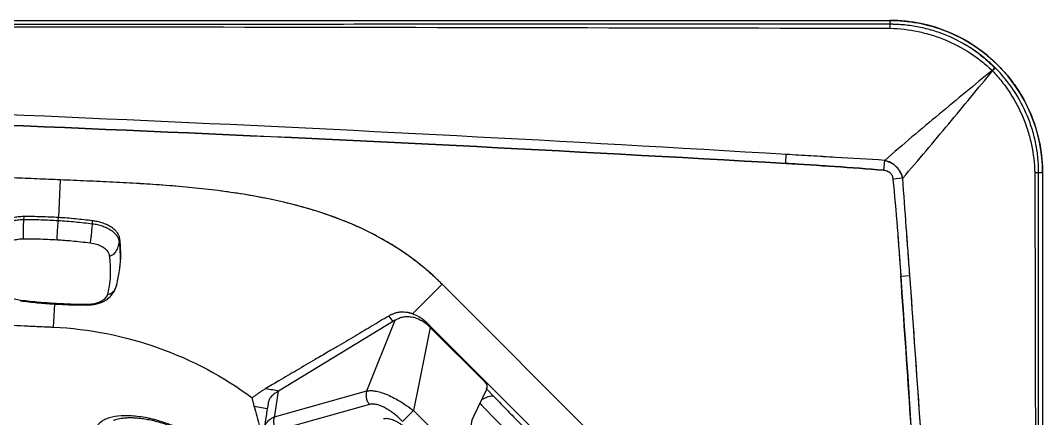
# Model space of a CAD drawing. Extents: x 398 to 508, y 623 to 782.
# Drawn here: x 488.66 to 508.08, y 727.05 to 734.62 of the extents above; entities that cross this region are included whole.
import ezdxf

# ---------------------------------------------------------------- set-up
doc = ezdxf.new("R2010")
doc.units = 0
doc.header["$MEASUREMENT"] = 0
doc.layers.add('GEOMETRY', color=2, linetype='Continuous', lineweight=25)

msp = doc.modelspace()

# ---------------------------------------------------------------- linework, layer by layer
at = {"layer": 'GEOMETRY'}
for p, q in [((400.975, 734.621), (505.179, 734.621)), ((505.179, 734.621), (505.179, 734.548)), ((503.2, 731.903), (503.21, 732.074)), ((505.064, 731.775), (505.079, 731.962)), ((508.077, 731.723), (508.003, 731.723)), ((508.077, 731.723), (508.003, 731.723)), ((508.077, 731.723), (508.077, 646.519)), ((489.419, 731.591), (489.385, 730.875)), ((505.421, 731.624), (505.235, 731.606)), ((488.732, 730.894), (488.719, 730.894)), ((488.728, 730.832), (488.732, 730.894)), ((489.381, 730.813), (489.385, 730.875)), ((490.031, 730.752), (490.035, 730.813)), ((490.049, 730.812), (490.035, 730.813)), ((490.543, 730.418), (490.55, 730.477)), ((490.549, 729.903), (490.556, 729.963)), ((490.492, 729.595), (490.549, 729.903)), ((505.385, 729.762), (505.557, 729.774)), ((490.486, 729.578), (490.492, 729.595)), ((496.672, 729.608), (496.109, 729.045)), ((503.064, 723.216), (496.672, 729.608)), ((489.308, 729.232), (489.287, 728.793)), ((495.659, 729.004), (495.734, 728.898)), ((495.783, 728.928), (493.563, 727.574)), ((495.244, 727.58), (495.783, 728.928)), ((496.421, 728.839), (502.295, 722.965)), ((496.421, 728.839), (496.478, 728.758)), ((496.448, 728.788), (496.236, 727.742)), ((497.496, 727.743), (496.448, 728.788)), ((496.236, 727.742), (496.127, 727.206)), ((493.488, 727.085), (495.244, 727.58)), ((493.492, 727.114), (493.563, 727.574)), ((497.519, 727.619), (497.266, 727.096)), ((497.518, 727.617), (497.656, 727.474)), ((493.351, 727.24), (493.105, 727.287)), ((495.29, 727.323), (493.534, 726.829)), ((493.488, 727.085), (493.492, 727.114)), ((496.127, 727.206), (500.659, 722.687))]:
    msp.add_line(p, q, dxfattribs=at)
at = {"layer": 'GEOMETRY', "flags": 128}
for points in [[(497.656, 727.474), (497.635, 727.48), (497.609, 727.48), (497.578, 727.475), (497.542, 727.465), (497.502, 727.45), (497.459, 727.43), (497.416, 727.408)], [(497.387, 727.347), (497.422, 727.31), (497.717, 727.005), (498.014, 726.698), (498.313, 726.391), (498.313, 726.391), (498.313, 726.391)]]:
    msp.add_lwpolyline(points, dxfattribs=at)
at = {"layer": 'GEOMETRY'}
for centre, radius, start, end in [((505.179, 731.723), 2.898, 0, 90), ((504.526, 734.477), 0.657, 359.5599, 6.1938), ((507.712, 733.085), 0.834, 130.1484, 135.4299), ((506.527, 734.27), 0.854, 314.577, 319.7321), ((507.933, 731.091), 0.636, 83.6696, 90.4415)]:
    msp.add_arc(centre, radius, start, end, dxfattribs=at)
for centre, major_axis, ratio, start_param, end_param in [((496.073, 727.631), (-0.221, 1.44), 0.581848, 5.612669, 5.984135), ((497.431, 727.67), (-0.0403, 0.0964), 0.922052, 3.825758, 5.132782), ((497.721, 726.878), (0.467, -0.193), 0.965323, 3.084263, 4.307154)]:
    msp.add_ellipse(centre, major_axis=major_axis, ratio=ratio, start_param=start_param, end_param=end_param, dxfattribs=at)
for points, knots in [([(505.179, 734.621), (505.35, 734.621), (505.527, 734.606), (505.886, 734.54), (506.067, 734.488), (506.424, 734.347), (506.599, 734.257), (506.848, 734.095), (506.928, 734.036), (507.083, 733.91), (507.157, 733.843), (507.299, 733.702), (507.366, 733.627), (507.492, 733.472), (507.55, 733.392), (507.713, 733.143), (507.803, 732.968), (507.944, 732.611), (507.995, 732.43), (508.062, 732.071), (508.077, 731.894), (508.077, 731.723)], [0, 0, 0, 0, 0.125, 0.125, 0.25, 0.25, 0.375, 0.375, 0.4375, 0.4375, 0.5, 0.5, 0.5625, 0.5625, 0.625, 0.625, 0.75, 0.75, 0.875, 0.875, 1, 1, 1, 1]), ([(505.179, 734.548), (505.145, 734.548), (505.111, 734.548), (505.043, 734.548), (504.942, 734.548), (504.704, 734.548), (504.229, 734.547), (503.279, 734.547), (501.38, 734.547), (499.752, 734.547), (496.495, 734.547), (494.324, 734.547), (487.812, 734.546), (483.47, 734.546), (470.444, 734.545), (461.761, 734.545), (444.393, 734.545), (435.71, 734.545), (422.684, 734.546), (418.342, 734.546), (411.83, 734.547), (409.659, 734.547), (406.402, 734.547), (404.774, 734.547), (402.875, 734.547), (401.925, 734.547), (401.45, 734.548), (401.212, 734.548), (401.111, 734.548), (401.043, 734.548), (401.009, 734.548), (400.975, 734.548)], [0, 0, 0, 0, 0.000977, 0.000977, 0.001953, 0.003906, 0.007812, 0.015625, 0.03125, 0.0625, 0.0625, 0.125, 0.125, 0.25, 0.25, 0.5, 0.5, 0.75, 0.75, 0.875, 0.875, 0.9375, 0.9375, 0.96875, 0.984375, 0.992187, 0.996094, 0.998047, 0.999023, 0.999023, 1, 1, 1, 1]), ([(505.179, 734.548), (505.145, 734.548), (505.111, 734.548), (505.043, 734.548), (504.942, 734.548), (504.704, 734.548), (504.229, 734.547), (503.279, 734.547), (501.38, 734.547), (499.752, 734.547), (496.495, 734.547), (494.324, 734.547), (487.812, 734.546), (483.47, 734.546), (470.444, 734.545), (461.761, 734.545), (444.393, 734.545), (435.71, 734.545), (422.684, 734.546), (418.342, 734.546), (411.83, 734.547), (409.659, 734.547), (406.402, 734.547), (404.774, 734.547), (402.875, 734.547), (401.925, 734.547), (401.45, 734.548), (401.212, 734.548), (401.111, 734.548), (401.043, 734.548), (401.009, 734.548), (400.975, 734.548)], [0, 0, 0, 0, 0.000977, 0.000977, 0.001953, 0.003906, 0.007812, 0.015625, 0.03125, 0.0625, 0.0625, 0.125, 0.125, 0.25, 0.25, 0.5, 0.5, 0.75, 0.75, 0.875, 0.875, 0.9375, 0.9375, 0.96875, 0.984375, 0.992187, 0.996094, 0.998047, 0.999023, 0.999023, 1, 1, 1, 1]), ([(401.029, 734.473), (401.031, 734.473), (401.033, 734.473), (401.037, 734.473), (401.044, 734.473), (401.059, 734.473), (401.088, 734.473), (401.147, 734.473), (401.266, 734.474), (401.503, 734.474), (401.978, 734.475), (402.926, 734.477), (404.824, 734.481), (406.451, 734.484), (409.704, 734.49), (411.872, 734.494), (418.378, 734.504), (422.716, 734.509), (431.39, 734.518), (435.728, 734.521), (444.402, 734.525), (448.74, 734.526), (457.414, 734.526), (461.752, 734.525), (470.426, 734.521), (474.764, 734.518), (483.438, 734.509), (487.776, 734.504), (496.45, 734.49), (500.788, 734.482), (505.125, 734.473)], [0, 0, 0, 0, 0.000061, 0.000061, 0.000122, 0.000244, 0.000488, 0.000977, 0.001953, 0.003906, 0.007812, 0.015625, 0.03125, 0.0625, 0.0625, 0.125, 0.125, 0.25, 0.25, 0.375, 0.375, 0.5, 0.5, 0.625, 0.625, 0.75, 0.75, 0.875, 0.875, 1, 1, 1, 1]), ([(401.029, 734.473), (401.031, 734.473), (401.033, 734.473), (401.037, 734.473), (401.044, 734.473), (401.059, 734.473), (401.088, 734.473), (401.147, 734.473), (401.266, 734.474), (401.503, 734.474), (401.978, 734.475), (402.926, 734.477), (404.824, 734.481), (406.451, 734.484), (409.704, 734.49), (411.872, 734.494), (418.378, 734.504), (422.716, 734.509), (431.39, 734.518), (435.728, 734.521), (444.402, 734.525), (448.74, 734.526), (457.414, 734.526), (461.752, 734.525), (470.426, 734.521), (474.764, 734.518), (483.438, 734.509), (487.776, 734.504), (496.45, 734.49), (500.788, 734.482), (505.125, 734.473)], [0, 0, 0, 0, 0.000061, 0.000061, 0.000122, 0.000244, 0.000488, 0.000977, 0.001953, 0.003906, 0.007812, 0.015625, 0.03125, 0.0625, 0.0625, 0.125, 0.125, 0.25, 0.25, 0.375, 0.375, 0.5, 0.5, 0.625, 0.625, 0.75, 0.75, 0.875, 0.875, 1, 1, 1, 1]), ([(505.125, 734.473), (505.128, 734.473), (505.13, 734.473), (505.135, 734.473), (505.142, 734.473), (505.159, 734.472), (505.173, 734.472), (505.183, 734.472)], [0, 0, 0, 0, 0.125, 0.125, 0.25, 0.5, 1, 1, 1, 1]), ([(505.125, 734.473), (505.128, 734.473), (505.13, 734.473), (505.135, 734.473), (505.142, 734.473), (505.159, 734.472), (505.173, 734.472), (505.183, 734.472)], [0, 0, 0, 0, 0.125, 0.125, 0.25, 0.5, 1, 1, 1, 1]), ([(507.174, 733.723), (507.108, 733.789), (507.039, 733.851), (506.931, 733.939), (506.895, 733.968), (506.82, 734.023), (506.782, 734.049), (506.59, 734.177), (506.429, 734.263), (506.216, 734.351), (506.173, 734.368), (506.085, 734.399), (506.041, 734.414), (505.908, 734.454), (505.818, 734.476), (505.638, 734.512), (505.547, 734.525), (505.41, 734.539), (505.364, 734.542), (505.295, 734.545), (505.272, 734.546), (505.225, 734.547), (505.202, 734.548), (505.179, 734.548)], [0, 0, 0, 0, 0.125, 0.125, 0.1875, 0.1875, 0.25, 0.25, 0.5, 0.5, 0.5625, 0.5625, 0.625, 0.625, 0.75, 0.75, 0.875, 0.875, 0.9375, 0.9375, 0.96875, 0.96875, 1, 1, 1, 1]), ([(505.183, 734.472), (505.363, 734.467), (505.539, 734.447), (505.8, 734.392), (505.887, 734.37), (506.015, 734.33), (506.058, 734.316), (506.142, 734.285), (506.184, 734.269), (506.39, 734.184), (506.547, 734.102), (506.734, 733.98), (506.771, 733.955), (506.843, 733.903), (506.879, 733.875), (506.985, 733.792), (507.052, 733.733), (507.117, 733.671)], [0, 0, 0, 0, 0.25, 0.25, 0.375, 0.375, 0.4375, 0.4375, 0.5, 0.5, 0.75, 0.75, 0.8125, 0.8125, 0.875, 0.875, 1, 1, 1, 1]), ([(505.183, 734.472), (505.363, 734.467), (505.539, 734.447), (505.8, 734.392), (505.887, 734.37), (506.015, 734.33), (506.058, 734.316), (506.142, 734.285), (506.184, 734.269), (506.39, 734.184), (506.547, 734.102), (506.734, 733.98), (506.771, 733.955), (506.843, 733.903), (506.879, 733.875), (506.985, 733.792), (507.052, 733.733), (507.117, 733.671)], [0, 0, 0, 0, 0.25, 0.25, 0.375, 0.375, 0.4375, 0.4375, 0.5, 0.5, 0.75, 0.75, 0.8125, 0.8125, 0.875, 0.875, 1, 1, 1, 1]), ([(506.575, 734.178), (506.579, 734.176), (506.694, 734.12), (506.9, 733.972), (507.082, 733.806), (507.174, 733.723)], [0, 0, 0, 0, 0.018579, 0.506725, 1, 1, 1, 1]), ([(507.117, 733.671), (506.953, 733.534), (506.787, 733.396), (506.451, 733.119), (506.282, 732.979), (505.941, 732.696), (505.769, 732.552), (505.425, 732.26), (505.252, 732.112), (505.079, 731.962)], [0, 0, 0, 0, 0.25, 0.25, 0.5, 0.5, 0.75, 0.75, 1, 1, 1, 1]), ([(507.117, 733.671), (506.953, 733.534), (506.787, 733.396), (506.451, 733.119), (506.282, 732.979), (505.941, 732.696), (505.769, 732.552), (505.425, 732.26), (505.252, 732.112), (505.079, 731.962)], [0, 0, 0, 0, 0.25, 0.25, 0.5, 0.5, 0.75, 0.75, 1, 1, 1, 1]), ([(505.421, 731.624), (505.571, 731.797), (505.719, 731.97), (506.01, 732.314), (506.153, 732.486), (506.436, 732.826), (506.575, 732.995), (506.852, 733.331), (506.99, 733.497), (507.127, 733.661)], [0, 0, 0, 0, 0.25, 0.25, 0.5, 0.5, 0.75, 0.75, 1, 1, 1, 1]), ([(505.421, 731.624), (505.571, 731.797), (505.719, 731.97), (506.01, 732.314), (506.153, 732.486), (506.436, 732.826), (506.575, 732.995), (506.852, 733.331), (506.99, 733.497), (507.127, 733.661)], [0, 0, 0, 0, 0.25, 0.25, 0.5, 0.5, 0.75, 0.75, 1, 1, 1, 1]), ([(507.127, 733.661), (507.189, 733.597), (507.248, 733.529), (507.331, 733.423), (507.359, 733.387), (507.411, 733.315), (507.436, 733.278), (507.558, 733.091), (507.64, 732.934), (507.726, 732.728), (507.742, 732.686), (507.772, 732.602), (507.787, 732.559), (507.826, 732.431), (507.848, 732.345), (507.903, 732.084), (507.924, 731.907), (507.928, 731.727)], [0, 0, 0, 0, 0.125, 0.125, 0.1875, 0.1875, 0.25, 0.25, 0.5, 0.5, 0.5625, 0.5625, 0.625, 0.625, 0.75, 0.75, 1, 1, 1, 1]), ([(507.127, 733.661), (507.189, 733.597), (507.248, 733.529), (507.331, 733.423), (507.359, 733.387), (507.411, 733.315), (507.436, 733.278), (507.558, 733.091), (507.64, 732.934), (507.726, 732.728), (507.742, 732.686), (507.772, 732.602), (507.787, 732.559), (507.826, 732.431), (507.848, 732.345), (507.903, 732.084), (507.924, 731.907), (507.928, 731.727)], [0, 0, 0, 0, 0.125, 0.125, 0.1875, 0.1875, 0.25, 0.25, 0.5, 0.5, 0.5625, 0.5625, 0.625, 0.625, 0.75, 0.75, 1, 1, 1, 1]), ([(507.174, 733.723), (507.175, 733.722), (507.176, 733.72), (507.178, 733.719), (507.179, 733.718)], [0, 0, 0, 0, 0.500003, 1, 1, 1, 1]), ([(508.003, 731.723), (508.003, 731.729), (508.003, 731.735), (508.003, 731.746), (508.003, 731.764), (508.003, 731.804), (508.001, 731.839), (507.998, 731.908), (507.995, 731.954), (507.981, 732.091), (507.968, 732.182), (507.932, 732.363), (507.91, 732.452), (507.87, 732.585), (507.855, 732.629), (507.824, 732.717), (507.807, 732.76), (507.719, 732.973), (507.633, 733.135), (507.505, 733.326), (507.479, 733.364), (507.424, 733.439), (507.395, 733.475), (507.307, 733.583), (507.245, 733.652), (507.179, 733.718)], [0, 0, 0, 0, 0.007813, 0.007813, 0.015625, 0.03125, 0.0625, 0.0625, 0.125, 0.125, 0.25, 0.25, 0.375, 0.375, 0.4375, 0.4375, 0.5, 0.5, 0.75, 0.75, 0.8125, 0.8125, 0.875, 0.875, 1, 1, 1, 1]), ([(503.21, 732.074), (499.036, 732.325), (494.862, 732.544), (486.511, 732.917), (482.334, 733.072), (473.978, 733.318), (469.799, 733.409), (463.529, 733.5), (461.439, 733.523), (457.258, 733.553), (455.168, 733.56), (448.897, 733.56), (444.716, 733.53), (436.357, 733.409), (432.178, 733.318), (423.822, 733.072), (419.645, 732.917), (413.38, 732.637), (411.292, 732.536), (407.118, 732.317), (405.03, 732.2), (402.944, 732.074)], [0, 0, 0, 0, 0.125, 0.125, 0.25, 0.25, 0.375, 0.375, 0.4375, 0.4375, 0.5, 0.5, 0.625, 0.625, 0.75, 0.75, 0.875, 0.875, 0.9375, 0.9375, 1, 1, 1, 1]), ([(503.21, 732.074), (499.036, 732.325), (494.862, 732.544), (486.511, 732.917), (482.334, 733.072), (473.978, 733.318), (469.799, 733.409), (461.439, 733.53), (457.258, 733.56), (448.897, 733.56), (444.716, 733.53), (436.357, 733.409), (432.178, 733.318), (423.822, 733.072), (419.645, 732.917), (411.292, 732.544), (407.117, 732.325), (402.944, 732.074)], [0, 0, 0, 0, 0.318486, 0.318486, 0.636972, 0.636972, 0.955458, 0.955458, 1.273944, 1.273944, 1.592431, 1.592431, 1.910917, 1.910917, 2.229403, 2.229403, 2.547889, 2.547889, 2.547889, 2.547889]), ([(503.2, 731.903), (499.027, 732.145), (494.853, 732.355), (486.503, 732.713), (482.327, 732.861), (473.973, 733.097), (469.795, 733.184), (463.526, 733.272), (461.437, 733.293), (457.257, 733.322), (455.167, 733.33), (448.898, 733.33), (444.718, 733.301), (436.361, 733.184), (432.183, 733.097), (423.829, 732.861), (419.652, 732.713), (413.389, 732.445), (411.301, 732.347), (407.127, 732.137), (405.04, 732.024), (402.954, 731.903)], [0, 0, 0, 0, 0.125, 0.125, 0.25, 0.25, 0.375, 0.375, 0.4375, 0.4375, 0.5, 0.5, 0.625, 0.625, 0.75, 0.75, 0.875, 0.875, 0.9375, 0.9375, 1, 1, 1, 1]), ([(402.954, 731.903), (411.3, 732.387), (419.651, 732.744), (432.183, 733.097), (436.361, 733.184), (444.718, 733.301), (448.898, 733.33), (457.257, 733.33), (461.437, 733.301), (469.795, 733.184), (473.973, 733.097), (486.504, 732.744), (494.854, 732.387), (503.2, 731.903)], [0.223767, 0.223767, 0.223767, 0.223767, 0.859301, 0.859301, 1.177068, 1.177068, 1.494835, 1.494835, 1.812602, 1.812602, 2.130369, 2.130369, 2.765903, 2.765903, 2.765903, 2.765903]), ([(489.419, 731.591), (489.272, 731.597), (488.977, 731.61), (488.535, 731.628), (488.094, 731.646), (487.652, 731.664), (487.21, 731.681), (486.769, 731.698), (486.327, 731.715), (485.885, 731.731), (485.444, 731.747), (485.002, 731.763), (484.56, 731.778), (484.119, 731.793), (483.677, 731.808), (483.235, 731.822), (482.793, 731.836), (482.351, 731.849), (481.91, 731.862), (481.468, 731.875), (481.026, 731.888), (480.584, 731.9), (480.142, 731.911), (479.701, 731.923), (479.259, 731.934), (478.817, 731.944), (478.375, 731.954), (477.933, 731.964), (477.491, 731.974), (477.049, 731.983), (476.607, 731.992), (476.165, 732), (475.724, 732.009), (475.282, 732.016), (474.84, 732.024), (474.398, 732.031), (474.103, 732.035), (473.956, 732.038)], [0, 0, 0, 0, 0.028573, 0.057146, 0.085719, 0.114291, 0.142863, 0.171435, 0.200006, 0.228578, 0.257149, 0.28572, 0.314291, 0.342862, 0.371433, 0.400003, 0.428574, 0.457144, 0.485715, 0.514285, 0.542856, 0.571426, 0.599997, 0.628568, 0.657138, 0.685709, 0.71428, 0.742851, 0.771422, 0.799994, 0.828565, 0.857137, 0.885709, 0.914281, 0.942854, 0.971427, 1, 1, 1, 1]), ([(505.064, 731.775), (504.753, 731.8), (504.443, 731.823), (503.977, 731.855), (503.821, 731.865), (503.511, 731.885), (503.355, 731.894), (503.2, 731.903)], [0, 0, 0, 0, 0.5, 0.5, 0.75, 0.75, 1, 1, 1, 1]), ([(505.079, 731.962), (504.768, 731.981), (504.456, 731.999), (503.989, 732.027), (503.833, 732.037), (503.599, 732.051), (503.521, 732.055), (503.365, 732.065), (503.288, 732.07), (503.21, 732.074)], [0, 0, 0, 0, 0.5, 0.5, 0.75, 0.75, 0.875, 0.875, 1, 1, 1, 1]), ([(505.079, 731.962), (504.768, 731.981), (504.456, 731.999), (503.833, 732.037), (503.521, 732.056), (503.21, 732.074)], [0, 0, 0, 0, 0.02378901, 0.02378901, 0.04757802, 0.04757802, 0.04757802, 0.04757802]), ([(505.079, 731.962), (505.1, 731.957), (505.12, 731.951), (505.159, 731.935), (505.178, 731.926), (505.215, 731.906), (505.233, 731.895), (505.266, 731.869), (505.282, 731.856), (505.312, 731.826), (505.327, 731.81), (505.352, 731.776), (505.364, 731.759), (505.385, 731.722), (505.394, 731.703), (505.409, 731.664), (505.416, 731.644), (505.421, 731.624)], [0, 0, 0, 0, 0.125, 0.125, 0.25, 0.25, 0.375, 0.375, 0.5, 0.5, 0.625, 0.625, 0.75, 0.75, 0.875, 0.875, 1, 1, 1, 1]), ([(505.421, 731.624), (505.411, 731.664), (505.395, 731.704), (505.353, 731.777), (505.327, 731.811), (505.267, 731.87), (505.233, 731.896), (505.159, 731.937), (505.12, 731.952), (505.079, 731.962)], [0, 0, 0, 0, 0.00323064, 0.00323064, 0.00646127, 0.00646127, 0.00969191, 0.00969191, 0.01292254, 0.01292254, 0.01292254, 0.01292254]), ([(505.064, 731.775), (505.086, 731.773), (505.108, 731.768), (505.138, 731.756), (505.148, 731.75), (505.166, 731.738), (505.175, 731.731), (505.19, 731.716), (505.197, 731.708), (505.21, 731.689), (505.215, 731.68), (505.224, 731.66), (505.227, 731.649), (505.232, 731.628), (505.234, 731.617), (505.235, 731.606)], [0, 0, 0, 0, 0.25, 0.25, 0.375, 0.375, 0.5, 0.5, 0.625, 0.625, 0.75, 0.75, 0.875, 0.875, 1, 1, 1, 1]), ([(505.064, 731.775), (505.086, 731.773), (505.108, 731.768), (505.148, 731.751), (505.167, 731.739), (505.198, 731.709), (505.21, 731.69), (505.228, 731.65), (505.233, 731.628), (505.235, 731.606)], [0.0191628, 0.0191628, 0.0191628, 0.0191628, 0.020819163, 0.020819163, 0.022475526, 0.022475526, 0.024131888, 0.024131888, 0.025788251, 0.025788251, 0.025788251, 0.025788251]), ([(508.003, 646.519), (508.003, 646.547), (508.003, 646.575), (508.003, 646.63), (508.003, 646.713), (508.003, 646.907), (508.003, 647.296), (508.003, 648.072), (508.003, 649.625), (508.003, 650.957), (508.003, 653.619), (508.003, 655.394), (508.002, 660.72), (508.002, 664.27), (508.001, 674.92), (508.001, 682.021), (508.001, 696.221), (508.001, 703.322), (508.002, 713.972), (508.002, 717.522), (508.003, 722.848), (508.003, 724.623), (508.003, 727.285), (508.003, 728.617), (508.003, 730.17), (508.003, 730.946), (508.003, 731.335), (508.003, 731.529), (508.003, 731.612), (508.003, 731.668), (508.003, 731.695), (508.003, 731.723)], [0, 0, 0, 0, 0.000977, 0.000977, 0.001953, 0.003906, 0.007812, 0.015625, 0.03125, 0.0625, 0.0625, 0.125, 0.125, 0.25, 0.25, 0.5, 0.5, 0.75, 0.75, 0.875, 0.875, 0.9375, 0.9375, 0.96875, 0.984375, 0.992187, 0.996094, 0.998047, 0.999023, 0.999023, 1, 1, 1, 1]), ([(508.003, 646.519), (508.003, 646.547), (508.003, 646.575), (508.003, 646.63), (508.003, 646.713), (508.003, 646.907), (508.003, 647.296), (508.003, 648.072), (508.003, 649.625), (508.003, 650.957), (508.003, 653.619), (508.003, 655.394), (508.002, 660.72), (508.002, 664.27), (508.001, 674.92), (508.001, 682.021), (508.001, 696.221), (508.001, 703.322), (508.002, 713.972), (508.002, 717.522), (508.003, 722.848), (508.003, 724.623), (508.003, 727.285), (508.003, 728.617), (508.003, 730.17), (508.003, 730.946), (508.003, 731.335), (508.003, 731.529), (508.003, 731.612), (508.003, 731.668), (508.003, 731.695), (508.003, 731.723)], [0, 0, 0, 0, 0.000977, 0.000977, 0.001953, 0.003906, 0.007812, 0.015625, 0.03125, 0.0625, 0.0625, 0.125, 0.125, 0.25, 0.25, 0.5, 0.5, 0.75, 0.75, 0.875, 0.875, 0.9375, 0.9375, 0.96875, 0.984375, 0.992187, 0.996094, 0.998047, 0.999023, 0.999023, 1, 1, 1, 1]), ([(496.672, 729.608), (496.662, 729.618), (496.642, 729.639), (496.611, 729.668), (496.58, 729.698), (496.549, 729.727), (496.518, 729.756), (496.486, 729.785), (496.454, 729.814), (496.422, 729.842), (496.39, 729.87), (496.357, 729.898), (496.276, 729.965), (496.144, 730.07), (495.957, 730.205), (495.764, 730.331), (495.568, 730.449), (495.366, 730.559), (495.091, 730.694), (494.735, 730.846), (494.295, 730.999), (493.841, 731.127), (493.376, 731.233), (492.901, 731.32), (492.417, 731.389), (491.926, 731.444), (491.43, 731.487), (490.929, 731.52), (490.51, 731.542), (490.174, 731.558), (489.922, 731.569), (489.67, 731.58), (489.503, 731.587), (489.419, 731.591)], [0, 0, 0, 0, 0.00555, 0.0111, 0.016649, 0.022197, 0.027747, 0.033296, 0.038847, 0.0444, 0.049954, 0.05551, 0.06107, 0.091013, 0.121143, 0.15078, 0.180748, 0.210302, 0.240314, 0.300167, 0.360564, 0.421662, 0.483545, 0.546233, 0.609689, 0.673833, 0.73855, 0.803696, 0.869107, 0.901856, 0.934604, 0.967327, 1, 1, 1, 1]), ([(505.235, 731.606), (505.265, 731.299), (505.291, 730.992), (505.329, 730.531), (505.34, 730.377), (505.364, 730.07), (505.375, 729.916), (505.385, 729.762)], [0, 0, 0, 0, 0.5, 0.5, 0.75, 0.75, 1, 1, 1, 1]), ([(505.557, 729.774), (505.551, 729.851), (505.546, 729.928), (505.534, 730.082), (505.529, 730.16), (505.512, 730.391), (505.5, 730.545), (505.467, 731.008), (505.444, 731.316), (505.421, 731.624)], [0, 0, 0, 0, 0.125, 0.125, 0.25, 0.25, 0.5, 0.5, 1, 1, 1, 1]), ([(505.557, 729.774), (505.534, 730.083), (505.512, 730.391), (505.467, 731.008), (505.444, 731.316), (505.421, 731.624)], [0, 0, 0, 0, 0.02355962, 0.02355962, 0.04711924, 0.04711924, 0.04711924, 0.04711924]), ([(507.93, 731.67), (507.93, 731.666), (507.93, 731.663), (507.93, 731.656), (507.93, 731.646), (507.93, 731.621), (507.93, 731.573), (507.93, 731.476), (507.931, 731.282), (507.932, 730.894), (507.934, 730.119), (507.937, 728.567), (507.94, 727.238), (507.946, 724.578), (507.95, 722.806), (507.96, 717.487), (507.966, 713.941), (507.974, 706.85), (507.977, 703.304), (507.981, 696.213), (507.982, 692.667), (507.982, 685.575), (507.981, 682.03), (507.977, 674.938), (507.974, 671.392), (507.966, 664.301), (507.96, 660.755), (507.947, 653.664), (507.939, 650.118), (507.93, 646.572)], [0, 0, 0, 0, 0.000122, 0.000122, 0.000244, 0.000488, 0.000977, 0.001953, 0.003906, 0.007813, 0.015625, 0.03125, 0.0625, 0.0625, 0.125, 0.125, 0.25, 0.25, 0.375, 0.375, 0.5, 0.5, 0.625, 0.625, 0.75, 0.75, 0.875, 0.875, 1, 1, 1, 1]), ([(507.93, 731.67), (507.93, 731.666), (507.93, 731.663), (507.93, 731.656), (507.93, 731.646), (507.93, 731.621), (507.93, 731.573), (507.93, 731.476), (507.931, 731.282), (507.932, 730.894), (507.934, 730.119), (507.937, 728.567), (507.94, 727.238), (507.946, 724.578), (507.95, 722.806), (507.96, 717.487), (507.966, 713.941), (507.974, 706.85), (507.977, 703.304), (507.981, 696.213), (507.982, 692.667), (507.982, 685.575), (507.981, 682.03), (507.977, 674.938), (507.974, 671.392), (507.966, 664.301), (507.96, 660.755), (507.947, 653.664), (507.939, 650.118), (507.93, 646.572)], [0, 0, 0, 0, 0.000122, 0.000122, 0.000244, 0.000488, 0.000977, 0.001953, 0.003906, 0.007813, 0.015625, 0.03125, 0.0625, 0.0625, 0.125, 0.125, 0.25, 0.25, 0.375, 0.375, 0.5, 0.5, 0.625, 0.625, 0.75, 0.75, 0.875, 0.875, 1, 1, 1, 1]), ([(488.728, 730.832), (488.695, 730.831), (488.629, 730.829), (488.534, 730.814), (488.446, 730.79), (488.366, 730.758), (488.299, 730.717), (488.246, 730.671), (488.207, 730.619), (488.195, 730.582), (488.188, 730.563)], [0, 0, 0, 0, 0.125505, 0.249704, 0.373992, 0.499776, 0.625678, 0.750079, 0.874386, 1, 1, 1, 1]), ([(488.719, 730.894), (488.686, 730.892), (488.62, 730.889), (488.527, 730.873), (488.441, 730.849), (488.363, 730.816), (488.298, 730.776), (488.246, 730.729), (488.208, 730.678), (488.195, 730.641), (488.189, 730.623)], [0, 0, 0, 0, 0.125112, 0.250206, 0.375182, 0.499972, 0.624783, 0.749783, 0.874883, 1, 1, 1, 1]), ([(488.724, 730.467), (488.723, 730.474), (488.722, 730.488), (488.72, 730.522), (488.72, 730.563), (488.72, 730.633), (488.723, 730.727), (488.726, 730.796), (488.728, 730.832)], [0, 0, 0, 0, 0.075048, 0.162077, 0.266845, 0.391253, 0.686004, 1, 1, 1, 1]), ([(489.385, 730.875), (489.276, 730.881), (489.058, 730.892), (488.841, 730.893), (488.732, 730.894)], [0, 0, 0, 0, 0.500001, 1, 1, 1, 1]), ([(489.358, 730.448), (489.358, 730.454), (489.359, 730.469), (489.361, 730.502), (489.363, 730.544), (489.367, 730.613), (489.374, 730.707), (489.378, 730.777), (489.381, 730.813)], [0, 0, 0, 0, 0.075048, 0.162077, 0.266843, 0.39125, 0.686, 1, 1, 1, 1]), ([(490.035, 730.813), (489.927, 730.826), (489.711, 730.852), (489.494, 730.868), (489.385, 730.875)], [0, 0, 0, 0, 0.499999, 1, 1, 1, 1]), ([(489.99, 730.389), (489.991, 730.395), (489.994, 730.409), (489.999, 730.443), (490.005, 730.484), (490.013, 730.553), (490.023, 730.647), (490.028, 730.716), (490.031, 730.752)], [0, 0, 0, 0, 0.075049, 0.162076, 0.266841, 0.391246, 0.685996, 1, 1, 1, 1]), ([(490.543, 730.418), (490.538, 730.437), (490.529, 730.476), (490.495, 730.532), (490.447, 730.585), (490.384, 730.633), (490.308, 730.675), (490.222, 730.71), (490.13, 730.737), (490.064, 730.747), (490.031, 730.752)], [0, 0, 0, 0, 0.125614, 0.249921, 0.374322, 0.500224, 0.626008, 0.750296, 0.874495, 1, 1, 1, 1]), ([(490.55, 730.477), (490.545, 730.496), (490.536, 730.535), (490.503, 730.59), (490.456, 730.643), (490.395, 730.691), (490.321, 730.733), (490.237, 730.768), (490.146, 730.795), (490.081, 730.806), (490.049, 730.812)], [0, 0, 0, 0, 0.125117, 0.250217, 0.375217, 0.500028, 0.624818, 0.749795, 0.874889, 1, 1, 1, 1]), ([(488.724, 730.467), (488.689, 730.465), (488.618, 730.462), (488.52, 730.438), (488.434, 730.399), (488.365, 730.343), (488.346, 730.297), (488.336, 730.273)], [0, 0, 0, 0, 0.186661, 0.373374, 0.560001, 0.780011, 1, 1, 1, 1]), ([(489.358, 730.448), (489.239, 730.454), (489.028, 730.465), (488.817, 730.466), (488.724, 730.467)], [0, 0, 0, 0, 0.559986, 1, 1, 1, 1]), ([(489.99, 730.389), (489.872, 730.402), (489.662, 730.427), (489.451, 730.441), (489.358, 730.448)], [0, 0, 0, 0, 0.559986, 1, 1, 1, 1]), ([(490.357, 730.149), (490.351, 730.169), (490.34, 730.211), (490.29, 730.269), (490.215, 730.323), (490.113, 730.367), (490.031, 730.381), (489.99, 730.389)], [0, 0, 0, 0, 0.1868454, 0.373701, 0.5604087, 0.7802215, 1, 1, 1, 1]), ([(490.357, 730.149), (490.367, 730.15), (490.388, 730.152), (490.42, 730.168), (490.45, 730.193), (490.489, 730.242), (490.525, 730.318), (490.537, 730.384), (490.543, 730.418)], [0, 0, 0, 0, 0.0750544, 0.1620735, 0.2668246, 0.3912169, 0.6859633, 1, 1, 1, 1]), ([(490.548, 729.903), (490.549, 729.908), (490.565, 729.995), (490.567, 730.167), (490.551, 730.334), (490.543, 730.418)], [0, 0, 0, 0, 0.027733, 0.513871, 1, 1, 1, 1]), ([(490.555, 729.963), (490.556, 729.967), (490.572, 730.054), (490.574, 730.226), (490.558, 730.394), (490.55, 730.477)], [0, 0, 0, 0, 0.027251, 0.513615, 1, 1, 1, 1]), ([(490.323, 729.422), (490.337, 729.489), (490.365, 729.623), (490.384, 729.866), (490.367, 730.041), (490.357, 730.149)], [0, 0, 0, 0, 0.280017, 0.560061, 1, 1, 1, 1]), ([(505.557, 648.469), (505.803, 651.851), (506.018, 655.235), (506.385, 662.005), (506.537, 665.391), (506.778, 672.165), (506.868, 675.554), (506.957, 680.638), (506.979, 682.334), (507.009, 685.724), (507.016, 687.42), (507.016, 692.507), (506.987, 695.898), (506.897, 700.984), (506.86, 702.679), (506.77, 706.069), (506.718, 707.764), (506.537, 712.847), (506.385, 716.235), (506.11, 721.314), (506.01, 723.007), (505.795, 726.391), (505.68, 728.083), (505.557, 729.774)], [0, 0, 0, 0, 0.125, 0.125, 0.25, 0.25, 0.375, 0.375, 0.4375, 0.4375, 0.5, 0.5, 0.625, 0.625, 0.6875, 0.6875, 0.75, 0.75, 0.875, 0.875, 0.9375, 0.9375, 1, 1, 1, 1]), ([(505.557, 648.469), (505.803, 651.851), (506.018, 655.235), (506.385, 662.005), (506.537, 665.391), (506.778, 672.165), (506.868, 675.554), (506.987, 682.333), (507.016, 685.725), (507.016, 692.507), (506.987, 695.898), (506.868, 702.679), (506.778, 706.069), (506.537, 712.847), (506.385, 716.235), (506.018, 723.007), (505.803, 726.392), (505.557, 729.774)], [0, 0, 0, 0, 0.258278, 0.258278, 0.516555, 0.516555, 0.774833, 0.774833, 1.033111, 1.033111, 1.291388, 1.291388, 1.549666, 1.549666, 1.807944, 1.807944, 2.066221, 2.066221, 2.066221, 2.066221]), ([(490.323, 729.422), (490.333, 729.422), (490.354, 729.421), (490.385, 729.433), (490.415, 729.455), (490.454, 729.499), (490.481, 729.548), (490.489, 729.587), (490.49, 729.595)], [0, 0, 0, 0, 0.098305, 0.21228, 0.349481, 0.512407, 0.89846, 1, 1, 1, 1]), ([(505.385, 648.481), (505.623, 651.863), (505.829, 655.246), (506.181, 662.014), (506.326, 665.399), (506.557, 672.172), (506.643, 675.559), (506.729, 680.642), (506.75, 682.337), (506.778, 685.726), (506.786, 687.421), (506.786, 692.506), (506.757, 695.896), (506.672, 700.98), (506.636, 702.674), (506.55, 706.063), (506.499, 707.757), (506.326, 712.839), (506.181, 716.226), (505.917, 721.304), (505.822, 722.996), (505.615, 726.38), (505.504, 728.071), (505.385, 729.762)], [0, 0, 0, 0, 0.125, 0.125, 0.25, 0.25, 0.375, 0.375, 0.4375, 0.4375, 0.5, 0.5, 0.625, 0.625, 0.6875, 0.6875, 0.75, 0.75, 0.875, 0.875, 0.9375, 0.9375, 1, 1, 1, 1]), ([(505.385, 729.762), (505.86, 722.998), (506.211, 716.227), (506.557, 706.064), (506.643, 702.674), (506.757, 695.896), (506.786, 692.506), (506.786, 685.726), (506.757, 682.336), (506.643, 675.559), (506.557, 672.172), (506.21, 662.013), (505.861, 655.244), (505.385, 648.481)], [0.222142, 0.222142, 0.222142, 0.222142, 0.737632, 0.737632, 0.995377, 0.995377, 1.253122, 1.253122, 1.510867, 1.510867, 1.768612, 1.768612, 2.284102, 2.284102, 2.284102, 2.284102]), ([(488.302, 729.547), (488.308, 729.526), (488.319, 729.485), (488.369, 729.427), (488.444, 729.373), (488.546, 729.329), (488.628, 729.314), (488.669, 729.307)], [0, 0, 0, 0, 0.186845, 0.373701, 0.560409, 0.780222, 1, 1, 1, 1]), ([(489.935, 729.229), (489.97, 729.23), (490.041, 729.234), (490.139, 729.258), (490.225, 729.297), (490.294, 729.352), (490.313, 729.399), (490.323, 729.422)], [0, 0, 0, 0, 0.1866606, 0.3733738, 0.5600009, 0.7800108, 1, 1, 1, 1]), ([(489.94, 729.213), (489.973, 729.214), (490.039, 729.217), (490.133, 729.237), (490.221, 729.268), (490.299, 729.312), (490.366, 729.368), (490.422, 729.434), (490.461, 729.501), (490.476, 729.547), (490.482, 729.565)], [0, 0, 0, 0, 0.136107, 0.268898, 0.399907, 0.53044, 0.659518, 0.787791, 0.916612, 1, 1, 1, 1]), ([(488.669, 729.307), (488.668, 729.302), (488.666, 729.293), (488.664, 729.293), (488.663, 729.293)], [0, 0, 0, 0, 0.524283, 1, 1, 1, 1]), ([(488.663, 729.292), (488.769, 729.28), (488.981, 729.255), (489.194, 729.24), (489.301, 729.232)], [0, 0, 0, 0, 0.500005, 1, 1, 1, 1]), ([(488.669, 729.307), (488.787, 729.293), (488.997, 729.269), (489.208, 729.254), (489.301, 729.248)], [0, 0, 0, 0, 0.559986, 1, 1, 1, 1]), ([(489.301, 729.248), (489.42, 729.242), (489.631, 729.23), (489.842, 729.229), (489.935, 729.229)], [0, 0, 0, 0, 0.559986, 1, 1, 1, 1]), ([(489.301, 729.248), (489.301, 729.243), (489.301, 729.233), (489.301, 729.233), (489.301, 729.233)], [0, 0, 0, 0, 0.5267451, 1, 1, 1, 1]), ([(489.301, 729.232), (489.408, 729.227), (489.621, 729.215), (489.834, 729.214), (489.94, 729.213)], [0, 0, 0, 0, 0.499993, 1, 1, 1, 1]), ([(489.935, 729.229), (489.936, 729.224), (489.937, 729.214), (489.939, 729.214), (489.94, 729.214)], [0, 0, 0, 0, 0.522934, 1, 1, 1, 1]), ([(495.659, 729.004), (495.607, 728.973), (495.503, 728.911), (495.345, 728.817), (495.183, 728.721), (495.017, 728.622), (494.846, 728.522), (494.672, 728.419), (494.476, 728.303), (494.221, 728.154), (493.914, 727.973), (493.602, 727.79), (493.407, 727.675), (493.324, 727.627)], [0, 0, 0, 0, 0.066599, 0.134807, 0.204626, 0.276054, 0.349092, 0.423741, 0.5, 0.600674, 0.749984, 0.893777, 1, 1, 1, 1]), ([(496.109, 729.045), (496.104, 729.047), (496.095, 729.05), (496.081, 729.054), (496.067, 729.058), (496.053, 729.062), (496.039, 729.065), (496.025, 729.068), (496.011, 729.07), (495.998, 729.072), (495.968, 729.076), (495.923, 729.079), (495.874, 729.076), (495.837, 729.071), (495.811, 729.066), (495.785, 729.059), (495.759, 729.051), (495.733, 729.041), (495.708, 729.03), (495.683, 729.018), (495.667, 729.009), (495.659, 729.004)], [0, 0, 0, 0, 0.027777, 0.055524, 0.083253, 0.110977, 0.138707, 0.166454, 0.194231, 0.222049, 0.24992, 0.373427, 0.499793, 0.558306, 0.617824, 0.678422, 0.740173, 0.803144, 0.867399, 0.932999, 1, 1, 1, 1]), ([(495.783, 728.928), (495.809, 728.942), (495.858, 728.969), (495.941, 728.991), (496.026, 728.997), (496.113, 728.987), (496.201, 728.96), (496.287, 728.918), (496.371, 728.86), (496.422, 728.812), (496.448, 728.788)], [0, 0, 0, 0, 0.141313, 0.273868, 0.398783, 0.51844, 0.635542, 0.752967, 0.873573, 1, 1, 1, 1]), ([(485.549, 728.954), (486.055, 728.934), (486.93, 728.898), (487.991, 728.852), (488.639, 728.823), (488.963, 728.808), (489.125, 728.801), (489.206, 728.797), (489.252, 728.795), (489.275, 728.794), (489.287, 728.793)], [0, 0, 0, 0, 0.0426394, 0.0738894, 0.0895144, 0.0973269, 0.1012332, 0.1031863, 0.1041629, 0.1051394, 0.1051394, 0.1051394, 0.1051394]), ([(493.066, 727.45), (493.074, 727.456), (493.09, 727.469), (493.114, 727.487), (493.139, 727.506), (493.165, 727.524), (493.191, 727.542), (493.217, 727.56), (493.243, 727.577), (493.27, 727.594), (493.297, 727.611), (493.315, 727.621), (493.324, 727.627)], [0, 0, 0, 0, 0.098356, 0.197574, 0.297471, 0.397854, 0.498538, 0.599345, 0.700092, 0.800579, 0.900611, 1, 1, 1, 1]), ([(493.105, 727.287), (493.103, 727.295), (493.099, 727.31), (493.093, 727.333), (493.087, 727.356), (493.081, 727.379), (493.076, 727.403), (493.071, 727.426), (493.067, 727.442), (493.066, 727.45)], [0, 0, 0, 0, 0.134567, 0.272225, 0.412782, 0.556043, 0.701814, 0.849876, 1, 1, 1, 1]), ([(493.503, 727.536), (493.478, 727.518), (493.429, 727.481), (493.385, 727.42), (493.376, 727.379), (493.371, 727.36)], [0, 0, 0, 0, 0.345263, 0.692938, 1, 1, 1, 1]), ([(493.563, 727.574), (493.553, 727.568), (493.533, 727.555), (493.513, 727.543), (493.503, 727.536)], [0, 0, 0, 0, 0.499338, 1, 1, 1, 1]), ([(495.244, 727.58), (495.267, 727.583), (495.315, 727.589), (495.402, 727.581), (495.502, 727.557), (495.613, 727.518), (495.733, 727.462), (495.861, 727.392), (495.995, 727.307), (496.082, 727.24), (496.127, 727.206)], [0, 0, 0, 0, 0.106091, 0.216747, 0.332036, 0.452511, 0.57882, 0.711898, 0.852403, 1, 1, 1, 1]), ([(497.656, 727.474), (497.726, 727.401), (497.796, 727.328), (497.938, 727.182), (498.01, 727.109), (498.154, 726.962), (498.226, 726.889), (498.372, 726.742), (498.444, 726.669), (498.518, 726.596)], [0, 0, 0, 0, 0.25, 0.25, 0.5, 0.5, 0.75, 0.75, 1, 1, 1, 1]), ([(493.105, 727.287), (493.139, 727.162), (493.173, 727.035), (493.22, 726.842), (493.235, 726.777), (493.264, 726.648), (493.277, 726.583), (493.29, 726.518)], [0, 0, 0, 0, 0.5, 0.5, 0.75, 0.75, 1, 1, 1, 1]), ([(493.371, 727.363), (493.357, 727.275), (493.331, 727.108), (493.304, 726.939), (493.291, 726.859)], [0, 0, 0, 0, 0.524372, 1, 1, 1, 1]), ([(495.923, 727.002), (495.897, 727.026), (495.847, 727.076), (495.765, 727.143), (495.682, 727.204), (495.596, 727.256), (495.512, 727.297), (495.43, 727.324), (495.353, 727.335), (495.311, 727.327), (495.29, 727.323)], [0, 0, 0, 0, 0.126547, 0.249919, 0.377175, 0.499718, 0.627528, 0.749863, 0.875036, 1, 1, 1, 1]), ([(492.456, 726.337), (492.371, 726.417), (492.28, 726.494), (492.157, 726.585), (492.132, 726.602), (492.082, 726.637), (492.056, 726.654), (491.98, 726.703), (491.928, 726.734), (491.822, 726.794), (491.768, 726.821), (491.686, 726.861), (491.659, 726.874), (491.604, 726.898), (491.577, 726.909), (491.441, 726.965), (491.333, 727.001), (491.199, 727.037), (491.172, 727.043), (491.119, 727.056), (491.093, 727.061), (491.016, 727.076), (490.966, 727.085), (490.868, 727.097), (490.82, 727.102), (490.75, 727.106), (490.727, 727.107), (490.682, 727.108), (490.66, 727.108), (490.553, 727.105), (490.475, 727.097), (490.389, 727.077), (490.372, 727.073), (490.34, 727.064), (490.325, 727.059), (490.28, 727.043), (490.254, 727.03), (490.206, 727.002), (490.185, 726.987), (490.158, 726.962), (490.15, 726.953), (490.135, 726.935), (490.128, 726.926), (490.099, 726.877), (490.089, 726.834), (490.094, 726.761), (490.099, 726.736), (490.116, 726.684), (490.128, 726.657), (490.15, 726.615), (490.158, 726.601), (490.176, 726.572), (490.186, 726.558), (490.217, 726.513), (490.241, 726.483), (490.294, 726.422), (490.323, 726.391), (490.371, 726.343), (490.388, 726.327), (490.422, 726.294), (490.44, 726.278), (490.532, 726.196), (490.613, 726.13), (490.723, 726.046), (490.746, 726.029), (490.792, 725.995), (490.815, 725.978), (490.886, 725.927), (490.934, 725.894), (491.081, 725.794), (491.182, 725.729), (491.287, 725.665)], [0, 0, 0, 0, 0.0625, 0.0625, 0.078125, 0.078125, 0.09375, 0.09375, 0.125, 0.125, 0.15625, 0.15625, 0.171875, 0.171875, 0.1875, 0.1875, 0.25, 0.25, 0.265625, 0.265625, 0.28125, 0.28125, 0.3125, 0.3125, 0.34375, 0.34375, 0.359375, 0.359375, 0.375, 0.375, 0.4375, 0.4375, 0.453125, 0.453125, 0.46875, 0.46875, 0.5, 0.5, 0.53125, 0.53125, 0.546875, 0.546875, 0.5625, 0.5625, 0.625, 0.625, 0.65625, 0.65625, 0.6875, 0.6875, 0.703125, 0.703125, 0.71875, 0.71875, 0.75, 0.75, 0.78125, 0.78125, 0.796875, 0.796875, 0.8125, 0.8125, 0.875, 0.875, 0.890625, 0.890625, 0.90625, 0.90625, 0.9375, 0.9375, 1, 1, 1, 1]), ([(490.431, 727.019), (490.435, 727.021), (490.444, 727.027), (490.473, 727.038), (490.517, 727.051), (490.574, 727.062), (490.642, 727.07), (490.722, 727.074), (490.813, 727.073), (490.913, 727.065), (491.021, 727.051), (491.135, 727.03), (491.253, 727.001), (491.374, 726.966), (491.495, 726.924), (491.616, 726.874), (491.736, 726.818), (491.856, 726.756), (491.974, 726.687), (492.088, 726.613), (492.197, 726.535), (492.299, 726.454), (492.37, 726.392), (492.405, 726.358), (492.411, 726.353)], [0, 0, 0, 0, 0.022676, 0.063539, 0.105573, 0.149335, 0.194966, 0.242378, 0.291334, 0.341497, 0.392472, 0.443842, 0.495133, 0.545942, 0.596015, 0.645673, 0.694816, 0.744662, 0.794799, 0.84472, 0.893995, 0.942383, 0.9906, 1, 1, 1, 1]), ([(493.303, 726.91), (493.318, 726.94), (493.346, 726.999), (493.402, 727.038), (493.43, 727.058)], [0, 0, 0, 0, 0.5044989, 1, 1, 1, 1]), ([(493.429, 727.059), (493.439, 727.064), (493.457, 727.073), (493.478, 727.081), (493.488, 727.085)], [0, 0, 0, 0, 0.498796, 1, 1, 1, 1]), ([(495.562, 727.054), (495.585, 727.058), (495.62, 727.063), (495.677, 727.053), (495.726, 727.038), (495.781, 727.014), (495.843, 726.98), (495.926, 726.926), (496.028, 726.848), (496.143, 726.747), (496.218, 726.674), (496.255, 726.637)], [0, 0, 0, 0, 0.1252424, 0.1869617, 0.2505847, 0.3283945, 0.4114102, 0.5010359, 0.662351, 0.8319966, 1, 1, 1, 1])]:
    msp.add_open_spline(points, degree=3, knots=knots, dxfattribs=at)
for points in [[(507.127, 733.661), (507.124, 733.665), (507.12, 733.668), (507.117, 733.671)], [(507.127, 733.661), (507.124, 733.665), (507.12, 733.668), (507.117, 733.671)], [(507.174, 733.723), (507.175, 733.721), (507.177, 733.72), (507.179, 733.718)], [(489.419, 731.591), (484.266, 731.812), (479.112, 731.961), (473.956, 732.038)], [(503.2, 731.903), (503.821, 731.867), (504.443, 731.826), (505.064, 731.775)], [(507.928, 731.727), (507.929, 731.708), (507.929, 731.689), (507.93, 731.67)], [(507.928, 731.727), (507.929, 731.708), (507.929, 731.689), (507.93, 731.67)], [(496.672, 729.608), (494.877, 731.403), (492.099, 731.476), (489.419, 731.591)], [(505.235, 731.606), (505.294, 730.992), (505.342, 730.377), (505.385, 729.762)], [(489.381, 730.813), (489.272, 730.819), (489.054, 730.83), (488.837, 730.832), (488.728, 730.832)], [(490.031, 730.752), (489.923, 730.765), (489.707, 730.79), (489.489, 730.805), (489.381, 730.813)], [(489.287, 728.793), (490.659, 728.729), (491.973, 728.257), (493.066, 727.45)], [(493.324, 727.627), (493.409, 727.612), (493.493, 727.598), (493.578, 727.583)], [(495.29, 727.323), (495.278, 727.342), (495.254, 727.381), (495.235, 727.448), (495.23, 727.516), (495.239, 727.559), (495.244, 727.58)], [(493.534, 726.829), (493.522, 726.848), (493.498, 726.886), (493.479, 726.953), (493.474, 727.021), (493.483, 727.064), (493.488, 727.085)], [(495.923, 727.002), (495.935, 727.014), (495.959, 727.038), (496.011, 727.09), (496.07, 727.149), (496.108, 727.187), (496.127, 727.206)]]:
    msp.add_open_spline(points, degree=3, dxfattribs=at)

doc.saveas('drawing.dxf')
